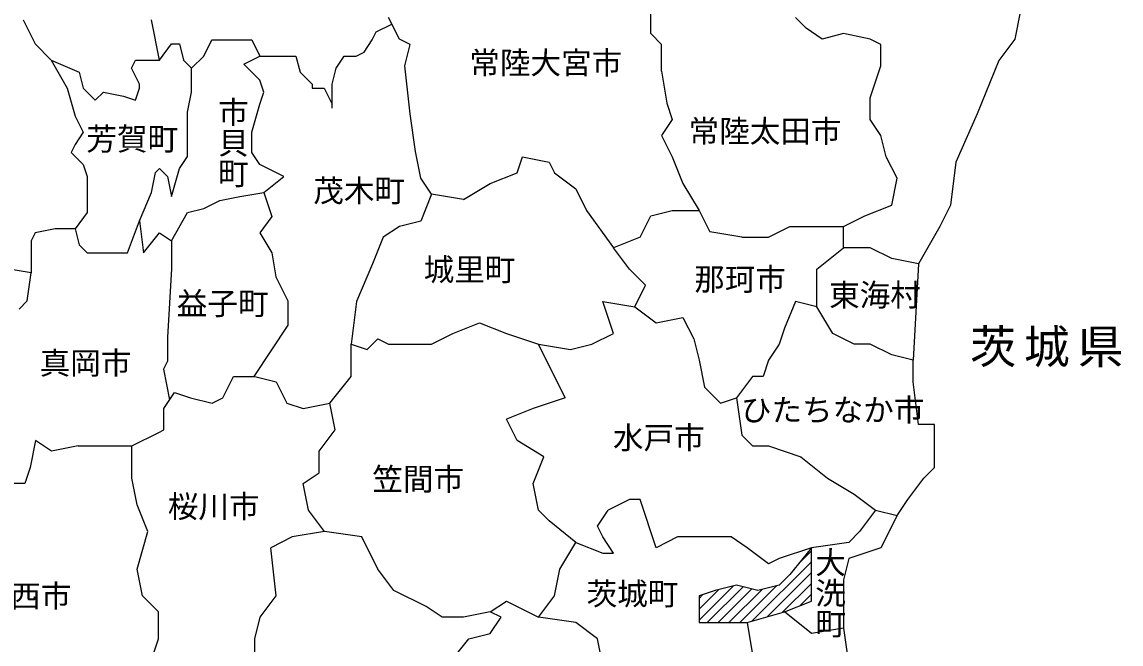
# Model space of a CAD drawing. Units: millimetres, scale not verified. Extents: x -156 to 120, y -157 to 165.
# Drawn here: x -38.1 to 105.6, y -31.5 to 49.9 of the extents above; entities that cross this region are included whole.
import ezdxf
from ezdxf.enums import TextEntityAlignment as Align

# ---------------------------------------------------------------- set-up
doc = ezdxf.new("R2010")
doc.units = ezdxf.units.MM
doc.header["$LTSCALE"] = 2
for name, color, linetype in [('0-0', 7, 'Continuous'), ('0-1', 3, 'Continuous'), ('0-2', 3, 'Continuous'), ('0-4', 1, 'Continuous'), ('0-A', 1, 'Continuous'), ('0-F', 7, 'Continuous')]:
    doc.layers.add(name, color=color, linetype=linetype)
doc.styles.add('@ＭＳ 明朝', font='')
doc.styles.add('HG丸ｺﾞｼｯｸM-PRO', font='')
doc.styles.add('ＭＳ 明朝', font='')
doc.styles.get('@ＭＳ 明朝').set_extended_font_data('@MS Mincho')
doc.styles.get('HG丸ｺﾞｼｯｸM-PRO').set_extended_font_data('HG丸ｺﾞｼｯｸM-PRO')
doc.styles.get('ＭＳ 明朝').set_extended_font_data('MS Mincho')

msp = doc.modelspace()

# ---------------------------------------------------------------- linework, layer by layer
at = {"layer": '0-0'}
for p, q in [((63.435, -21), (65.146, -19.288)), ((57.365, -28.484), (65.146, -20.703)), ((59.345, -27.918), (65.146, -22.117)), ((50.446, -28.332), (54.908, -23.87)), ((50.446, -26.917), (53.022, -24.342)), ((51.532, -28.661), (56.214, -23.978)), ((52.946, -28.661), (57.346, -24.26)), ((54.36, -28.661), (58.698, -24.323)), ((55.774, -28.661), (60.583, -23.851)), ((61.325, -27.352), (65.146, -23.531)), ((50.446, -25.503), (50.96, -24.989)), ((63.621, -26.471), (65.146, -24.945))]:
    msp.add_line(p, q, dxfattribs=at)
at = {"layer": '0-1'}
for p, q in [((44.146, 48.339), (44.146, 52.539)), ((64.446, 49.039), (63.046, 50.439)), ((66.546, 47.639), (64.446, 49.039)), ((45.546, 46.939), (44.146, 48.339)), ((69.346, 48.339), (66.546, 47.639)), ((72.846, 47.639), (69.346, 48.339)), ((74.246, 46.939), (72.846, 47.639)), ((45.546, 43.439), (45.546, 46.939)), ((74.246, 44.139), (74.246, 46.939)), ((45.546, 43.439), (46.246, 39.239)), ((72.846, 39.939), (74.246, 44.139)), ((46.246, 39.239), (46.946, 37.139)), ((72.846, 37.139), (72.846, 39.939)), ((46.946, 37.139), (45.546, 35.039)), ((74.246, 35.039), (72.846, 37.139)), ((45.546, 35.039), (46.946, 32.239)), ((74.946, 32.239), (74.246, 35.039)), ((26.646, 30.139), (27.346, 32.239)), ((27.346, 32.239), (30.846, 31.539)), ((46.946, 32.239), (48.346, 28.739)), ((76.346, 29.439), (74.946, 32.239)), ((30.846, 31.539), (31.546, 30.139)), ((23.146, 28.739), (26.646, 30.139)), ((31.546, 30.139), (34.346, 28.039)), ((75.646, 25.939), (76.346, 29.439)), ((19.646, 26.639), (15.446, 27.339)), ((19.646, 26.639), (23.146, 28.739)), ((34.346, 28.039), (35.746, 25.239)), ((48.346, 28.739), (50.446, 25.239)), ((72.146, 24.539), (75.646, 25.939)), ((35.746, 25.239), (39.246, 20.339)), ((69.346, 23.139), (72.146, 24.539)), ((65.846, 17.539), (69.346, 20.339)), ((65.846, 12.639), (65.846, 17.539)), ((63.046, 13.339), (61.646, 9.839)), ((65.846, 12.639), (63.046, 13.339)), ((42.046, 12.639), (44.846, 10.539)), ((67.946, 9.139), (65.846, 12.639)), ((44.846, 10.539), (48.346, 11.239)), ((48.346, 11.239), (49.746, 8.439)), ((61.646, 9.839), (60.946, 7.739)), ((70.746, 7.739), (67.946, 9.139)), ((32.946, 0.739), (29.446, 7.739)), ((49.746, 8.439), (50.446, 5.639)), ((60.946, 7.739), (59.546, 5.639)), ((72.846, 7.739), (70.746, 7.739)), ((75.646, 6.339), (72.846, 7.739)), ((78.446, 5.639), (75.646, 6.339)), ((50.446, 5.639), (51.146, 2.139)), ((59.546, 5.639), (58.846, 3.539)), ((57.446, 3.539), (55.346, 0.739)), ((58.846, 3.539), (57.446, 3.539)), ((51.146, 2.139), (53.246, 0.039)), ((2.846, -3.461), (2.146, 0.039)), ((32.946, 0.739), (28.746, -0.661)), ((53.246, 0.039), (55.346, 0.739)), ((55.346, 0.739), (56.046, -4.161)), ((28.746, -0.661), (25.246, -2.061)), ((26.646, -4.861), (25.246, -2.061)), ((0.746, -6.261), (2.846, -3.461)), ((56.046, -4.161), (57.446, -5.561)), ((-23.754, -9.761), (-23.754, -5.561)), ((30.146, -6.961), (26.646, -4.861)), ((57.446, -5.561), (59.546, -5.561)), ((59.546, -5.561), (63.746, -6.961)), ((0.746, -9.061), (0.746, -6.261)), ((28.746, -10.461), (30.146, -6.961)), ((63.746, -6.961), (67.246, -9.761)), ((-23.054, -13.261), (-23.754, -9.761)), ((-1.354, -10.461), (0.746, -9.061)), ((67.246, -9.761), (70.746, -11.861)), ((-0.654, -13.961), (-1.354, -10.461)), ((29.446, -13.961), (28.746, -10.461)), ((41.346, -12.561), (38.546, -13.961)), ((42.746, -12.561), (41.346, -12.561)), ((44.846, -18.861), (42.746, -12.561)), ((70.746, -11.861), (73.546, -13.961)), ((-21.654, -16.761), (-23.054, -13.261)), ((1.446, -16.761), (-0.654, -13.961)), ((30.846, -15.361), (29.446, -13.961)), ((37.146, -16.061), (38.546, -13.961)), ((73.546, -13.961), (71.446, -16.761)), ((73.546, -13.961), (76.346, -14.661)), ((34.346, -18.161), (30.846, -15.361)), ((1.446, -16.761), (-2.754, -17.461)), ((6.346, -17.461), (1.446, -16.761)), ((37.846, -17.461), (37.146, -16.061)), ((71.446, -16.761), (70.046, -18.161)), ((-2.754, -17.461), (-5.554, -18.861)), ((8.446, -21.661), (6.346, -17.461)), ((32.246, -21.661), (34.346, -18.161)), ((34.346, -18.161), (37.846, -19.561)), ((39.246, -19.561), (37.846, -17.461)), ((47.646, -17.461), (44.846, -18.861)), ((54.646, -17.461), (47.646, -17.461)), ((56.746, -18.861), (54.646, -17.461)), ((70.046, -18.161), (65.146, -18.861)), ((-4.854, -25.161), (-5.554, -18.861)), ((37.846, -19.561), (39.246, -19.561)), ((59.546, -20.961), (56.746, -18.861)), ((65.146, -18.861), (60.946, -20.261)), ((65.146, -18.861), (62.346, -22.361)), ((65.146, -25.861), (65.146, -18.861)), ((60.946, -20.261), (59.546, -20.961)), ((10.546, -24.461), (8.446, -21.661)), ((31.546, -25.161), (32.246, -21.661)), ((62.346, -22.361), (60.946, -23.761)), ((55.346, -23.761), (52.546, -24.461)), ((58.146, -24.461), (55.346, -23.761)), ((60.946, -23.761), (58.146, -24.461)), ((-6.954, -27.961), (-4.854, -25.161)), ((14.746, -26.561), (10.546, -24.461)), ((23.146, -27.261), (25.246, -25.861)), ((25.246, -25.861), (29.446, -27.961)), ((29.446, -27.961), (31.546, -25.161)), ((52.546, -24.461), (50.446, -25.161)), ((50.446, -25.161), (50.446, -28.661)), ((61.646, -27.261), (65.146, -25.861)), ((16.846, -27.961), (14.746, -26.561)), ((23.146, -27.261), (19.646, -27.961)), ((24.546, -27.961), (23.146, -27.261)), ((56.746, -28.661), (61.646, -27.261)), ((65.146, -30.061), (61.646, -27.261)), ((-7.654, -30.761), (-6.954, -27.961)), ((19.646, -27.961), (16.846, -27.961)), ((23.146, -30.061), (24.546, -27.961)), ((34.346, -28.661), (29.446, -27.961)), ((37.146, -30.761), (34.346, -28.661)), ((50.446, -28.661), (56.746, -28.661)), ((56.746, -28.661), (57.446, -32.861)), ((20.346, -30.761), (23.146, -30.061)), ((69.346, -29.361), (65.146, -30.061)), ((-7.654, -33.561), (-7.654, -30.761)), ((17.546, -34.261), (20.346, -30.761)), ((37.846, -34.261), (37.146, -30.761))]:
    msp.add_line(p, q, dxfattribs=at)
at = {"layer": '0-1', "color": 1}
for p, q in [((92.446, 51.139), (91.746, 47.639)), ((91.746, 47.639), (89.646, 44.839)), ((89.646, 44.839), (86.846, 37.839)), ((86.846, 37.839), (84.046, 31.539)), ((81.946, 23.139), (79.146, 18.239)), ((79.146, 18.239), (78.446, 5.639)), ((81.246, -8.361), (81.246, -2.761)), ((79.846, -9.761), (81.246, -8.361)), ((77.746, -12.561), (79.846, -9.761)), ((76.346, -14.661), (77.746, -12.561)), ((76.346, -14.661), (74.246, -18.861)), ((74.246, -18.861), (70.046, -20.261)), ((70.046, -20.261), (69.346, -23.061)), ((69.346, -23.061), (69.346, -29.361)), ((69.346, -29.361), (70.046, -34.261))]:
    msp.add_line(p, q, dxfattribs=at)
for points in [[(84.046, 31.539), (83.346, 25.939), (81.946, 23.139)], [(81.246, -2.761), (79.146, -2.761), (78.446, 2.839), (78.446, 5.639)]]:
    msp.add_lwpolyline(points, dxfattribs=at)
at = {"layer": '0-1'}
msp.add_lwpolyline([(-21.654, -34.961), (-20.254, -30.761), (-20.254, -27.261), (-22.354, -25.161), (-23.054, -21.661), (-21.654, -16.761)], dxfattribs=at)
at = {"layer": '0-2'}
for p, q in [((-37.974, 50.141), (-36.399, 46.991)), ((-20.124, 44.891), (-21.174, 50.141)), ((8.226, 48.566), (10.271, 49.589)), ((-14.349, 45.416), (-13.299, 47.516)), ((-13.299, 47.516), (-8.049, 47.516)), ((-8.049, 47.516), (-6.999, 45.416)), ((6.651, 45.941), (7.701, 47.516)), ((7.701, 47.516), (8.226, 48.566)), ((-36.399, 46.991), (-34.299, 44.891)), ((-20.124, 44.891), (-18.549, 46.991)), ((-18.549, 46.991), (-17.499, 46.991)), ((-17.499, 46.991), (-16.974, 44.891)), ((-34.299, 44.891), (-30.624, 43.316)), ((-34.299, 44.891), (-32.199, 41.216)), ((-23.799, 43.841), (-23.274, 44.891)), ((-23.274, 44.891), (-20.124, 44.891)), ((-16.974, 44.891), (-15.924, 43.841)), ((-15.924, 43.841), (-14.349, 45.416)), ((-9.099, 44.366), (-6.999, 45.416)), ((-6.999, 45.416), (-2.274, 45.416)), ((-2.274, 45.416), (-1.749, 43.316)), ((2.976, 43.841), (4.026, 45.416)), ((4.026, 45.416), (5.601, 45.416)), ((5.601, 45.416), (6.651, 45.941)), ((-30.624, 43.316), (-30.099, 41.216)), ((-22.749, 41.741), (-23.799, 43.841)), ((-15.924, 40.691), (-15.924, 43.841)), ((-6.999, 42.266), (-9.099, 44.366)), ((-1.749, 43.316), (-0.174, 41.741)), ((2.451, 41.741), (2.976, 43.841)), ((-22.749, 41.216), (-22.749, 41.741)), ((-6.474, 40.691), (-6.999, 42.266)), ((-0.174, 41.741), (-0.174, 41.216)), ((2.451, 38.591), (2.451, 41.741)), ((-32.199, 41.216), (-31.149, 37.541)), ((-30.099, 41.216), (-28.524, 39.641)), ((-28.524, 39.641), (-27.474, 40.691)), ((-27.474, 40.691), (-24.849, 40.166)), ((-23.274, 39.641), (-22.749, 41.216)), ((-16.449, 38.066), (-15.924, 40.691)), ((-6.999, 39.116), (-6.474, 40.691)), ((-0.174, 41.216), (1.401, 41.216)), ((1.401, 41.216), (2.451, 39.116)), ((-24.849, 40.166), (-23.274, 39.641)), ((-8.049, 35.441), (-6.999, 39.116)), ((-31.149, 37.541), (-30.099, 35.441)), ((-16.449, 32.291), (-16.449, 38.066)), ((-30.099, 35.441), (-31.149, 33.866)), ((-8.049, 32.816), (-8.049, 35.441)), ((-31.149, 33.866), (-31.674, 32.816)), ((-31.674, 32.816), (-30.099, 31.241)), ((-17.499, 30.716), (-16.449, 32.291)), ((-6.999, 31.241), (-8.049, 32.816)), ((-30.099, 31.241), (-29.574, 29.666)), ((-21.174, 27.566), (-20.649, 30.191)), ((-20.649, 30.191), (-20.124, 30.716)), ((-20.124, 30.716), (-19.074, 29.666)), ((-18.549, 27.041), (-17.499, 30.716)), ((-3.849, 29.666), (-6.999, 31.241)), ((-29.574, 29.666), (-29.574, 24.941)), ((-19.074, 29.666), (-18.549, 27.041)), ((-6.474, 27.566), (-3.849, 29.666)), ((-22.749, 23.891), (-21.174, 27.566)), ((-9.624, 27.041), (-6.474, 27.566)), ((-6.474, 27.566), (-5.424, 24.416)), ((-14.349, 25.466), (-12.249, 26.516)), ((-12.249, 26.516), (-9.624, 27.041)), ((-29.574, 24.941), (-31.149, 22.841)), ((-18.549, 21.266), (-16.449, 24.941)), ((-16.449, 24.941), (-14.349, 25.466)), ((-24.324, 19.691), (-22.749, 23.891)), ((-22.749, 23.891), (-22.224, 19.691)), ((-5.424, 24.416), (-6.999, 22.316)), ((-36.399, 22.316), (-36.924, 21.266)), ((-33.774, 22.841), (-36.399, 22.316)), ((-31.149, 22.841), (-33.774, 22.841)), ((-31.149, 22.841), (-30.624, 20.741)), ((-22.224, 19.691), (-20.124, 22.316)), ((-20.124, 22.316), (-18.549, 21.266)), ((-6.999, 22.316), (-5.424, 19.691)), ((-36.924, 21.266), (-36.924, 17.066)), ((-30.624, 20.741), (-29.574, 19.691)), ((-18.549, 21.266), (-18.549, 17.591)), ((-29.574, 19.691), (-24.324, 19.691)), ((-5.424, 19.691), (-4.899, 16.541)), ((-36.924, 17.066), (-40.074, 17.591)), ((-18.549, 17.591), (-19.074, 8.666)), ((-37.449, 13.391), (-36.924, 17.066)), ((-4.899, 16.541), (-3.324, 13.391)), ((-38.499, 12.341), (-37.449, 13.391)), ((-3.324, 13.391), (-3.324, 10.241)), ((-3.324, 10.241), (-7.792, 3.539)), ((-19.074, 8.666), (-19.074, 5.516)), ((-19.074, 5.516), (-19.599, 4.466)), ((-19.599, 4.466), (-18.8, 0.47))]:
    msp.add_line(p, q, dxfattribs=at)
at = {"layer": '0-4'}
for p, q in [((11.246, 47.639), (9.846, 50.439)), ((12.646, 46.939), (11.246, 47.639)), ((11.946, 44.139), (12.646, 46.939)), ((12.646, 37.839), (11.946, 44.139)), ((13.346, 32.939), (12.646, 37.839)), ((14.046, 29.439), (13.346, 32.939)), ((15.446, 27.339), (14.046, 29.439)), ((4.946, 3.539), (4.946, 7.739)), ((-11.854, 0.739), (-10.454, 3.539)), ((-10.454, 3.539), (-7.654, 3.539)), ((-7.654, 3.539), (-4.854, 2.839)), ((2.146, 0.039), (4.946, 3.539)), ((-19.554, -0.661), (-18.154, 1.439)), ((-18.154, 1.439), (-16.054, 0.739)), ((-4.854, 2.839), (-3.454, 0.039)), ((-16.054, 0.739), (-13.254, 0.039)), ((-13.254, 0.039), (-11.854, 0.739)), ((-3.454, 0.039), (-1.354, -0.661)), ((-1.354, -0.661), (2.146, 0.039)), ((-19.554, -3.461), (-19.554, -0.661)), ((-20.199, -3.783), (-19.554, -3.461)), ((-30.754, -5.561), (-23.754, -5.561))]:
    msp.add_line(p, q, dxfattribs=at)
at = {"layer": '0-4', "color": 3}
for p, q in [((42.746, 21.739), (44.146, 24.539)), ((44.146, 24.539), (46.946, 25.239)), ((46.946, 25.239), (50.446, 25.239)), ((50.446, 25.239), (51.846, 22.439)), ((59.546, 21.739), (62.346, 23.139)), ((62.346, 23.139), (69.346, 23.139)), ((42.746, 21.739), (39.246, 20.339)), ((56.046, 21.739), (51.846, 22.439)), ((56.046, 21.739), (59.546, 21.739)), ((41.346, 17.539), (39.246, 20.339)), ((37.846, 13.339), (42.046, 12.639)), ((39.246, 9.139), (37.846, 13.339)), ((15.446, 7.739), (18.246, 9.139)), ((25.246, 9.139), (29.446, 7.739)), ((36.446, 7.739), (39.246, 9.139)), ((4.946, 7.739), (7.046, 7.039)), ((7.046, 7.039), (8.446, 8.439)), ((8.446, 8.439), (9.846, 7.739)), ((9.846, 7.739), (15.446, 7.739))]:
    msp.add_line(p, q, dxfattribs=at)
at = {"layer": '0-4'}
for points in [[(15.446, 27.339), (14.046, 23.839), (11.246, 23.139), (9.146, 21.739), (7.746, 18.239), (5.646, 13.339), (4.946, 7.739)], [(-30.754, -5.561), (-34.254, -6.261), (-36.354, -4.861), (-37.054, -8.361), (-37.754, -10.461), (-40.554, -10.461), (-43.354, -11.861), (-45.454, -13.261), (-46.854, -14.661)]]:
    msp.add_lwpolyline(points, dxfattribs=at)
at = {"layer": '0-4', "color": 3}
for points in [[(79.146, 18.239), (75.646, 18.939), (72.846, 20.339), (69.346, 20.339), (69.346, 23.139)], [(42.046, 12.639), (43.446, 15.439), (41.346, 17.539)], [(18.246, 9.139), (21.746, 10.539), (25.246, 9.139)], [(29.446, 7.739), (33.646, 7.039), (36.446, 7.739)]]:
    msp.add_lwpolyline(points, dxfattribs=at)
at = {"layer": '0-A'}
msp.add_line((-23.754, -5.561), (-20.199, -3.783), dxfattribs=at)

# ---------------------------------------------------------------- texts
at = {"layer": '0-4', "color": 7, "insert": (85.917, 4.718), "char_height": 4.399, "attachment_point": 7, "style": 'HG丸ｺﾞｼｯｸM-PRO'}
msp.add_mtext('\\T1.17;茨城県', dxfattribs=at)
at = {"layer": '0-F', "style": 'ＭＳ 明朝'}
for s, p in [('常陸大宮市', (20.394, 42.187)), ('常陸太田市', (49.075, 33.248)), ('芳賀町', (-29.689, 32.224)), ('茂木町', (-0.004, 25.468)), ('城里町', (14.425, 15.153)), ('那珂市', (49.819, 13.88)), ('東海村', (67.46, 11.831)), ('益子町', (-17.867, 10.719)), ('真岡市', (-35.809, 2.931)), ('ひたちなか市', (55.922, -3.2)), ('水戸市', (39.189, -6.831)), ('笠間市', (7.711, -12.247)), ('桜川市', (-19.042, -15.814)), ('茨城町', (35.743, -27.24)), ('筑西市', (-43.661, -27.523))]:
    msp.add_text(s, height=2.933, dxfattribs=at).set_placement(p, align=Align.BOTTOM_LEFT)
at = {"layer": '0-F', "style": '@ＭＳ 明朝'}
for s, p in [('市貝町', (-12.863, 40.105)), ('大洗町', (65.253, -18.758))]:
    msp.add_text(s, height=2.933, rotation=270, dxfattribs=at).set_placement(p, align=Align.BOTTOM_LEFT)

doc.saveas('drawing.dxf')
